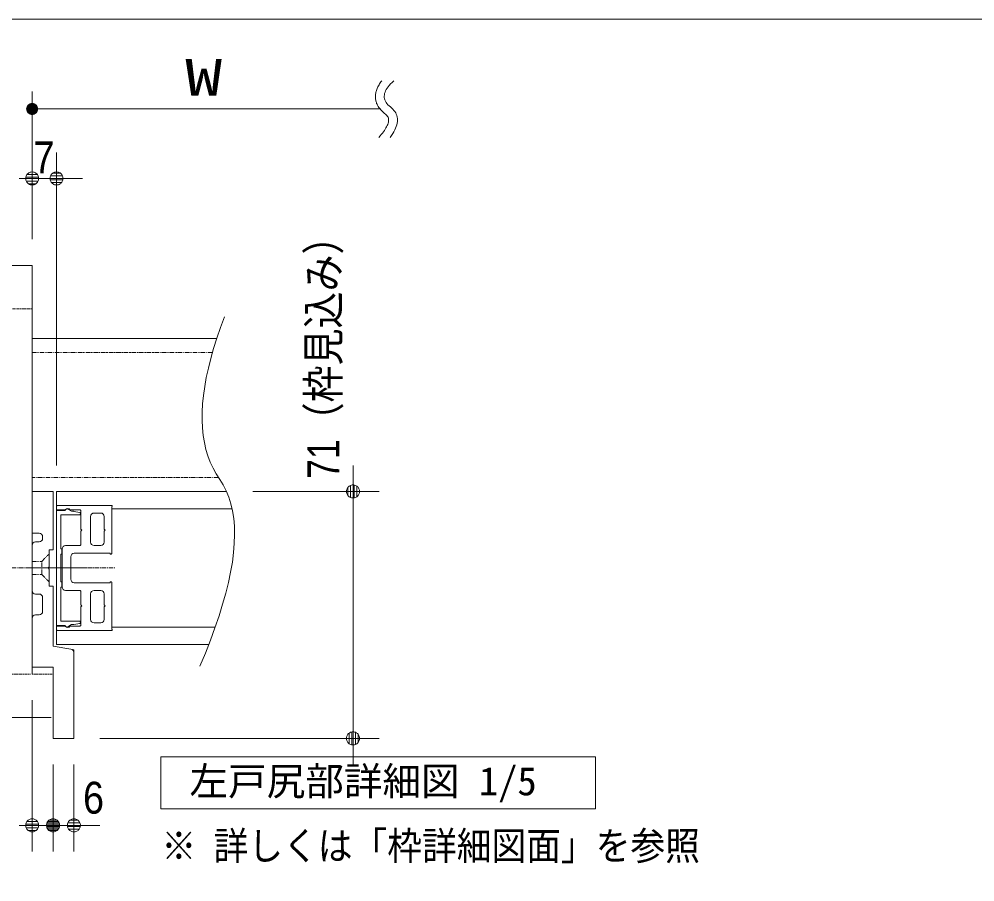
# Model space of a CAD drawing. Units: millimetres, scale not verified. Extents: x -6062 to 6062, y -3045 to 3045.
# Drawn here: x -5488 to -4388, y 1778 to 2770 of the extents above; entities that cross this region are included whole.
import ezdxf
from ezdxf.enums import TextEntityAlignment as Align

# ---------------------------------------------------------------- set-up
doc = ezdxf.new("R2010")
doc.units = ezdxf.units.MM
doc.header["$LTSCALE"] = 20
for name, pattern in [('CHAIN1', [8, 5, -1, 1, -1]), ('DASHED1', [1.8, 1.2, -0.6]), ('DOUBLE_CHAIN1', [8.8, 5, -1, 0.6, -0.6, 0.6, -1])]:
    doc.linetypes.add(name, pattern=pattern)
for name, color, linetype, lineweight in [('0-0_2寸法-1', 7, 'Continuous', 9), ('0-1_0', 7, 'Continuous', 9), ('0-2_2寸法-2', 7, 'Continuous', 9), ('0-3_2寸法-3', 7, 'Continuous', 9), ('0-4_3一般', 7, 'Continuous', 9), ('0-5_1図面枠', 7, 'Continuous', 9)]:
    doc.layers.add(name, color=color, linetype=linetype, lineweight=lineweight)
doc.styles.add('ＭＳ ゴシック', font='')
doc.styles.add('ＭＳ Ｐゴシック', font='')
doc.styles.get('ＭＳ ゴシック').set_extended_font_data('MS Gothic')
doc.styles.get('ＭＳ Ｐゴシック').set_extended_font_data('MS PGothic')

# ---------------------------------------------------------------- blocks, each defined once
blk = doc.blocks.new('_Dot')
at = {"layer": '0-1_0'}
for p, q in [((-10, 0), (-20, 0)), ((9.78, 2), (-9.78, 2)), ((7.99, 6), (-7.99, 6)), ((9.16, -3.98), (-9.16, -3.98)), ((6, -7.98), (-6, -7.98))]:
    blk.add_line(p, q, dxfattribs=at)
for points in [[(10, 0), (9.92, 1.25), (9.69, 2.49), (9.3, 3.68), (8.76, 4.82), (8.09, 5.88), (7.29, 6.85), (6.37, 7.71), (5.36, 8.44), (4.26, 9.05), (3.09, 9.51), (1.87, 9.82), (0.63, 9.98), (-0.63, 9.98), (-1.87, 9.82), (-3.09, 9.51), (-4.26, 9.05), (-5.36, 8.44), (-6.37, 7.71), (-7.29, 6.85), (-8.09, 5.88), (-8.76, 4.82), (-9.3, 3.68), (-9.69, 2.49), (-9.92, 1.25), (-10, 0), (0, 0)], [(-10, 0), (-9.92, -1.25), (-9.69, -2.49), (-9.3, -3.68), (-8.76, -4.82), (-8.09, -5.88), (-7.29, -6.85), (-6.37, -7.71), (-5.36, -8.44), (-4.26, -9.05), (-3.09, -9.51), (-1.87, -9.82), (-0.63, -9.98), (0.63, -9.98), (1.87, -9.82), (3.09, -9.51), (4.26, -9.05), (5.36, -8.44), (6.37, -7.71), (7.29, -6.85), (8.09, -5.88), (8.76, -4.82), (9.3, -3.68), (9.69, -2.49), (9.92, -1.25), (10, 0), (0, 0)]]:
    blk.add_lwpolyline(points, close=True, dxfattribs=at)
blk = doc.blocks.new('グループ')
at = {"layer": '0-3_2寸法-3'}
blk.add_line((-65436, 52723.1), (-65467.9, 52678.4), dxfattribs=at)
for points in [[(-65659.7, 53978.4), (-65677, 53956.1), (-65693.2, 53933.9), (-65708.1, 53911.8), (-65721.9, 53889.7), (-65734.5, 53867.7), (-65745.9, 53845.8), (-65756.3, 53824), (-65765.6, 53802.3), (-65774, 53780.9), (-65781.4, 53759.5), (-65787.8, 53738.4), (-65793.3, 53717.4), (-65797.8, 53696.6), (-65801.3, 53675.9), (-65803.8, 53655.4), (-65805.4, 53635.1), (-65806, 53615), (-65805.7, 53595), (-65804.3, 53575.2), (-65802, 53555.5), (-65798.8, 53536), (-65794.5, 53516.7), (-65789.3, 53497.6), (-65783.1, 53478.6), (-65776, 53459.8), (-65767.8, 53441.1), (-65758.7, 53422.6), (-65748.7, 53404.3), (-65737.6, 53386.2), (-65725.6, 53368.2), (-65712.6, 53350.4), (-65698.7, 53332.8), (-65683.8, 53315.3), (-65667.9, 53298), (-65651, 53280.9), (-65633.2, 53263.9), (-65614.4, 53247.1), (-65594.6, 53230.4), (-65573.9, 53214)], [(-65383.4, 53978.4), (-65420.9, 53943.9), (-65454.8, 53910), (-65485.2, 53876.5), (-65512.1, 53843.4), (-65535.4, 53810.9), (-65555.2, 53778.8), (-65571.4, 53747.2), (-65584.1, 53716.1), (-65593.3, 53685.5), (-65599, 53655.3), (-65601.1, 53625.6), (-65599.7, 53596.4), (-65594.7, 53567.7), (-65586.2, 53539.4), (-65574.2, 53511.6), (-65558.7, 53484.3), (-65539.6, 53457.4), (-65517, 53431.1), (-65490.8, 53405.2), (-65461.2, 53379.7), (-65430, 53354.3), (-65402.1, 53327.9), (-65377.5, 53300.5), (-65356.1, 53272.1), (-65338.2, 53242.6), (-65323.5, 53212.2), (-65312.2, 53180.7), (-65304.2, 53148.2), (-65299.6, 53114.6), (-65298.2, 53080.1), (-65300.2, 53044.5), (-65305.5, 53007.9), (-65314.2, 52970.3), (-65326.2, 52931.6), (-65341.5, 52892), (-65360.1, 52851.3), (-65382.1, 52809.6), (-65407.3, 52766.9), (-65436, 52723.1)], [(-65573.9, 53214), (-65554.7, 53197), (-65538.5, 53179.1), (-65525.1, 53160.3), (-65514.6, 53140.7), (-65507, 53120.2), (-65502.3, 53098.8), (-65500.6, 53076.5), (-65501.7, 53053.3), (-65505.8, 53029.3), (-65512.7, 53004.3), (-65522, 52978.6), (-65533.3, 52952), (-65546.7, 52924.7), (-65562, 52896.6), (-65579.4, 52867.8), (-65598.8, 52838.1), (-65620.2, 52807.7), (-65643.6, 52776.5), (-65669, 52744.6), (-65696.4, 52711.9), (-65725.8, 52678.4)]]:
    blk.add_lwpolyline(points, dxfattribs=at)
blk = doc.blocks.new('グループ-1')
at = {"layer": '0-3_2寸法-3'}
for p, q in [((-73700, 52134.4), (-73700, 53734.4)), ((-73611.3, 53425.2), (-73788.7, 53425.2)), ((-73615.9, 53429.2), (-73784.1, 53429.2)), ((-73620.6, 53433.2), (-73779.4, 53433.2)), ((-73625.3, 53437.2), (-73774.7, 53437.2)), ((-73631.9, 53441.2), (-73768.1, 53441.2)), ((-73638.4, 53445.2), (-73761.6, 53445.2)), ((-73646.2, 53449.2), (-73753.8, 53449.2)), ((-73655.8, 53453.2), (-73744.2, 53453.2)), ((-73668.9, 53457.2), (-73731.1, 53457.2)), ((-73696.8, 53461.2), (-73703.2, 53461.2)), ((-73573, 53333.2), (-73827, 53333.2)), ((-73573.1, 53337.2), (-73826.9, 53337.2)), ((-73573.3, 53329.2), (-73826.7, 53329.2)), ((-73573.4, 53341.2), (-73826.6, 53341.2)), ((-73573.6, 53325.2), (-73826.4, 53325.2)), ((-73573.7, 53345.2), (-73826.3, 53345.2)), ((-73573.9, 53321.2), (-73826.1, 53321.2)), ((-73574, 53349.2), (-73826, 53349.2)), ((-73574.2, 53317.2), (-73825.8, 53317.2)), ((-73574.4, 53353.2), (-73825.6, 53353.2)), ((-73574.7, 53313.2), (-73825.3, 53313.2)), ((-73575.2, 53357.2), (-73824.8, 53357.2)), ((-73575.7, 53309.2), (-73824.3, 53309.2)), ((-73576.1, 53361.2), (-73823.9, 53361.2)), ((-73576.7, 53305.2), (-73823.3, 53305.2)), ((-73577.1, 53365.2), (-73822.9, 53365.2)), ((-73577.6, 53301.2), (-73822.4, 53301.2)), ((-73578, 53369.2), (-73822, 53369.2)), ((-73578.6, 53297.2), (-73821.4, 53297.2)), ((-73579, 53373.2), (-73821, 53373.2)), ((-73579.9, 53293.2), (-73820.1, 53293.2)), ((-73580.6, 53377.2), (-73819.4, 53377.2)), ((-73581.5, 53289.2), (-73818.5, 53289.2)), ((-73582.2, 53381.2), (-73817.8, 53381.2)), ((-73583.2, 53285.2), (-73816.8, 53285.2)), ((-73583.9, 53385.2), (-73816.1, 53385.2)), ((-73584.8, 53281.2), (-73815.2, 53281.2)), ((-73585.6, 53389.2), (-73814.4, 53389.2)), ((-73586.5, 53277.2), (-73813.5, 53277.2)), ((-73587.4, 53393.2), (-73812.6, 53393.2)), ((-73588.8, 53273.2), (-73811.2, 53273.2)), ((-73589.9, 53397.2), (-73810.1, 53397.2)), ((-73591.3, 53269.2), (-73808.7, 53269.2)), ((-73592.3, 53401.2), (-73807.7, 53401.2)), ((-73593.7, 53265.2), (-73806.3, 53265.2)), ((-73594.8, 53405.2), (-73805.2, 53405.2)), ((-73596.2, 53261.2), (-73803.8, 53261.2)), ((-73597.3, 53409.2), (-73802.7, 53409.2)), ((-73599.2, 53257.2), (-73800.8, 53257.2)), ((-73600.7, 53413.2), (-73799.3, 53413.2)), ((-73602.6, 53253.2), (-73797.4, 53253.2)), ((-73604.1, 53417.2), (-73795.9, 53417.2)), ((-73606, 53249.2), (-73794, 53249.2)), ((-73607.5, 53421.2), (-73792.5, 53421.2)), ((-73609.5, 53245.2), (-73790.5, 53245.2)), ((-73613.9, 53241.2), (-73786.1, 53241.2)), ((-73618.6, 53237.2), (-73781.4, 53237.2)), ((-73623.3, 53233.2), (-73776.7, 53233.2)), ((-73629, 53229.2), (-73771, 53229.2)), ((-73635.5, 53225.2), (-73764.5, 53225.2)), ((-73642.1, 53221.2), (-73757.9, 53221.2)), ((-73651.6, 53217.2), (-73748.4, 53217.2)), ((-73661.6, 53213.2), (-73738.4, 53213.2)), ((-73678.3, 53209.2), (-73721.7, 53209.2)), ((-65700, 53334.4), (-73700, 53334.4))]:
    blk.add_line(p, q, dxfattribs=at)
blk.add_circle((-73700, 53334.4), 127.1, dxfattribs=at)
blk.add_circle((-73700, 53334.4), 127.1, dxfattribs=at)
blk.add_blockref('グループ', (0, 0), dxfattribs=at)
at = {"layer": '0-3_2寸法-3', "style": 'ＭＳ ゴシック', "width": 1.5}
blk.add_text('W', height=836.9, dxfattribs=at).set_placement((-70180.9, 53391.2), align=Align.BOTTOM_LEFT)
blk = doc.blocks.new('グループ-48')
at = {"layer": '0-3_2寸法-3'}
blk.add_lwpolyline([(-70740, 38432.3), (-60740, 38432.3), (-60740, 37232.3), (-70740, 37232.3)], close=True, dxfattribs=at)
at = {"layer": '0-3_2寸法-3', "style": 'ＭＳ ゴシック'}
blk.add_text('左戸尻部詳細図 1/5', height=650.9, dxfattribs=at).set_placement((-70081.9, 37349.9), align=Align.BOTTOM_LEFT)
blk = doc.blocks.new('グループ-57')
at = {"layer": '0-4_3一般'}
for p, q in [((-76100, 49734.4), (-73700, 49734.4)), ((-73700, 48734.4), (-73700, 49734.4)), ((-73700, 40334.4), (-73700, 48734.4)), ((-69454.3, 48054.4), (-73700, 48054.4)), ((-73220, 44534.4), (-73700, 44534.4)), ((-73700, 43574.4), (-73700, 44534.4)), ((-73220, 43190.4), (-73220, 44534.4)), ((-69226.9, 44534.4), (-73140, 44534.4)), ((-73140, 44534.4), (-73140, 41014.4)), ((-73140, 44110.4), (-73140, 44190.4)), ((-71876, 44214.4), (-73116, 44214.4)), ((-71860, 44196.2), (-71860, 44198.4)), ((-72943.9, 44110.4), (-73140, 44110.4)), ((-73044, 43974.4), (-73044, 43214.4)), ((-72612, 43998.4), (-73020, 43998.4)), ((-72604, 44110.4), (-72833.4, 44110.4)), ((-72740.2, 44076.8), (-72607.3, 44050.2)), ((-72588, 44026.7), (-72588, 44022.4)), ((-72580, 44086.4), (-72580, 43666.4)), ((-72276, 44038.4), (-72124, 44038.4)), ((-71868, 44134.4), (-71868, 44182.4)), ((-71868, 43110.4), (-71868, 44134.4)), ((-71868, 44134.4), (-69099.1, 44134.4)), ((-71868, 44122.4), (-71868, 43242.4)), ((-72356, 43958.4), (-72356, 43370.4)), ((-72044, 43958.4), (-72044, 43666.4)), ((-73540, 43574.4), (-73700, 43574.4)), ((-72580, 43666.4), (-72556, 43642.4)), ((-72556, 43642.4), (-72580, 43618.4)), ((-72580, 43618.4), (-72580, 43314.4)), ((-72044, 43666.4), (-72020, 43642.4)), ((-72020, 43642.4), (-72044, 43618.4)), ((-72044, 43618.4), (-72044, 43370.4)), ((-73620, 43374.4), (-73540, 43374.4)), ((-73460, 43454.4), (-73460, 43494.4)), ((-73700, 42254.4), (-73700, 43294.4)), ((-73220, 43190.4), (-73308, 43190.4)), ((-73308, 43190.4), (-73308, 42798.4)), ((-73044, 43094.4), (-73044, 42454.4)), ((-73012, 42338.4), (-73012, 43210.4)), ((-72932, 43290.4), (-72604, 43290.4)), ((-72732, 43114.4), (-71908, 43114.4)), ((-72276, 43290.4), (-72124, 43290.4)), ((-71908, 43114.4), (-71908, 43110.4)), ((-71892, 43094.4), (-71884, 43094.4)), ((-72812, 42514.4), (-72812, 43034.4)), ((-73308, 42798.4), (-73332, 42774.4)), ((-73308, 42750.4), (-73332, 42774.4)), ((-73308, 42750.4), (-73308, 42358.4)), ((-71892, 42454.4), (-71884, 42454.4)), ((-71868, 42438.4), (-71868, 41366.4)), ((-73308, 42358.4), (-73220, 42358.4)), ((-73220, 40974.4), (-73220, 42358.4)), ((-73044, 42334.4), (-73044, 41574.4)), ((-72932, 42258.4), (-72604, 42258.4)), ((-72580, 41930.4), (-72580, 42234.4)), ((-72276, 42258.4), (-72124, 42258.4)), ((-71868, 42306.4), (-71868, 41426.4)), ((-73540, 42174.4), (-73620, 42174.4)), ((-73460, 41774.4), (-73460, 42094.4)), ((-72356, 41590.4), (-72356, 42178.4)), ((-72044, 41930.4), (-72044, 42178.4)), ((-72580, 41930.4), (-72556, 41906.4)), ((-72556, 41906.4), (-72580, 41882.4)), ((-72580, 41462.4), (-72580, 41882.4)), ((-72044, 41930.4), (-72020, 41906.4)), ((-72020, 41906.4), (-72044, 41882.4)), ((-72044, 41590.4), (-72044, 41882.4)), ((-73700, 40494.4), (-73700, 41614.4)), ((-73620, 41694.4), (-73540, 41694.4)), ((-73140, 41438.4), (-73140, 41358.4)), ((-72943.9, 41438.4), (-73140, 41438.4)), ((-71876, 41334.4), (-73116, 41334.4)), ((-73020, 41550.4), (-72612, 41550.4)), ((-72604, 41438.4), (-72833.4, 41438.4)), ((-72607.3, 41498.5), (-72740.2, 41471.9)), ((-72588, 41526.4), (-72588, 41522)), ((-72276, 41510.4), (-72124, 41510.4)), ((-71868, 41414.4), (-69489.8, 41414.4)), ((-71860, 41352.5), (-71860, 41350.4)), ((-73220, 40974.4), (-72806.8, 40905.5)), ((-69638.8, 41014.4), (-73140, 41014.4)), ((-72740, 38854.4), (-72740, 40826.6)), ((-73220, 40494.4), (-73700, 40494.4)), ((-76140, 39334.4), (-73740, 39334.4)), ((-76140, 39334.4), (-73260, 39334.4))]:
    blk.add_line(p, q, dxfattribs=at)
at = {"layer": '0-4_3一般', "linetype": 'DASHED1'}
for p, q in [((-76100, 48734.4), (-73700, 48734.4)), ((-76140, 40334.4), (-73740, 40334.4)), ((-73700, 40334.4), (-73220, 40334.4))]:
    blk.add_line(p, q, dxfattribs=at)
at = {"layer": '0-4_3一般', "linetype": 'DOUBLE_CHAIN1'}
for p, q in [((-73476, 42926.4), (-73308, 43094.4)), ((-73700, 42926.4), (-73476, 42926.4)), ((-73476, 42622.4), (-73476, 42926.4)), ((-73700, 42622.4), (-73476, 42622.4)), ((-73476, 42622.4), (-73308, 42454.4)), ((-72740, 40894.4), (-72806.8, 40905.5)), ((-72740, 40894.4), (-72740, 40826.6))]:
    blk.add_line(p, q, dxfattribs=at)
at = {"layer": '0-4_3一般', "linetype": 'CHAIN1'}
for p, q in [((-74495.8, 42774.4), (-71775.8, 42774.4)), ((-73811.2, 42774.4), (-72451.2, 42774.4)), ((-73762.3, 42774.4), (-73274.3, 42774.4)), ((-72821.4, 42774.4), (-73301.4, 42774.4)), ((-72556, 42774.4), (-73177.9, 42774.4))]:
    blk.add_line(p, q, dxfattribs=at)
at = {"layer": '0-4_3一般', "linetype": 'DOUBLE_CHAIN1'}
blk.add_lwpolyline([(-69412.8, 44854.4), (-73700, 44854.4), (-73700, 47734.4), (-69552.9, 47734.4)], dxfattribs=at)
at = {"layer": '0-4_3一般'}
for points in [[(-72940, 41454.4), (-73140, 41454.4), (-73140, 44094.4), (-72940, 44094.4)], [(-72880, 44129), (-72792.3, 44078.4), (-72755.9, 44078.4)], [(-73044, 43214.4), (-73020, 43214.4), (-73020, 43094.4), (-73044, 43094.4)], [(-73044, 42454.4), (-73020, 42454.4), (-73020, 42334.4), (-73044, 42334.4)], [(-72732, 42434.4), (-71908, 42434.4), (-71908, 42438.4)], [(-72755.9, 41470.4), (-72792.3, 41470.4), (-72880, 41419.7)], [(-72740, 38854.4), (-73220, 38854.4), (-73220, 40494.4)]]:
    blk.add_lwpolyline(points, dxfattribs=at)
for centre, radius, start, end in [((-73116, 44190.4), 24, 135, 180), ((-73116, 44190.4), 24, 90, 135), ((-71876, 44198.4), 16, 45, 90), ((-71876, 44198.4), 16, 0, 45), ((-71876, 44196.2), 16, 330, 0), ((-73020, 43974.4), 24, 135, 180), ((-73020, 43974.4), 24, 90, 135), ((-72943.9, 44126.4), 16, 270, 298.12551), ((-72900, 44094.4), 40, 120, 180), ((-72943.9, 44126.4), 16, 298.12551, 326.25101), ((-72884, 44086.4), 56, 85.81397, 146.25101), ((-72900, 44094.4), 40, 60, 120), ((-72884, 44086.4), 56, 25.37693, 85.81397), ((-72755.9, 43998.4), 80, 84.34503, 90), ((-72755.9, 43998.4), 80, 78.69007, 84.34503), ((-72612, 44022.4), 24, 270, 315), ((-72612, 44026.7), 24, 39.34503, 78.69007), ((-72604, 44086.4), 24, 45, 90), ((-72612, 44022.4), 24, 315, 0), ((-72612, 44026.7), 24, 0, 39.34503), ((-72604, 44086.4), 24, 0, 45), ((-72276, 43958.4), 80, 135, 180), ((-72276, 43958.4), 80, 90, 135), ((-72124, 43958.4), 80, 45, 90), ((-72124, 43958.4), 80, 0, 45), ((-71876, 44196.2), 16, 300, 330), ((-73540, 43494.4), 80, 45, 90), ((-73540, 43494.4), 80, 0, 45), ((-73620, 43294.4), 80, 135, 180), ((-73620, 43294.4), 80, 90, 135), ((-73540, 43454.4), 80, 270, 315), ((-73540, 43454.4), 80, 315, 0), ((-72604, 43314.4), 24, 315, 0), ((-72276, 43370.4), 80, 180, 225), ((-72276, 43370.4), 80, 225, 270), ((-72124, 43370.4), 80, 270, 315), ((-72124, 43370.4), 80, 315, 0), ((-72932, 43210.4), 80, 135, 180), ((-72932, 43210.4), 80, 90, 135), ((-72732, 43034.4), 80, 135, 180), ((-72732, 43034.4), 80, 90, 135), ((-72604, 43314.4), 24, 270, 315), ((-71892, 43110.4), 16, 180, 225), ((-71892, 43110.4), 16, 225, 270), ((-71884, 43110.4), 16, 270, 315), ((-71884, 43110.4), 16, 315, 0), ((-72732, 42514.4), 80, 180, 225), ((-72732, 42514.4), 80, 225, 270), ((-71892, 42438.4), 16, 135, 180), ((-71892, 42438.4), 16, 90, 135), ((-71884, 42438.4), 16, 45, 90), ((-71884, 42438.4), 16, 0, 45), ((-73620, 42254.4), 80, 180, 225), ((-72932, 42338.4), 80, 180, 225), ((-72932, 42338.4), 80, 225, 270), ((-72604, 42234.4), 24, 45, 90), ((-72604, 42234.4), 24, 0, 45), ((-72276, 42178.4), 80, 135, 180), ((-72276, 42178.4), 80, 90, 135), ((-72124, 42178.4), 80, 45, 90), ((-72124, 42178.4), 80, 0, 45), ((-73620, 42254.4), 80, 225, 270), ((-73540, 42094.4), 80, 45, 90), ((-73540, 42094.4), 80, 0, 45), ((-73540, 41774.4), 80, 315, 0), ((-73620, 41614.4), 80, 135, 180), ((-73620, 41614.4), 80, 90, 135), ((-73540, 41774.4), 80, 270, 315), ((-73020, 41574.4), 24, 180, 225), ((-73020, 41574.4), 24, 225, 270), ((-72276, 41590.4), 80, 180, 225), ((-72124, 41590.4), 80, 315, 0), ((-73116, 41358.4), 24, 180, 225), ((-73116, 41358.4), 24, 225, 270), ((-72943.9, 41422.4), 16, 61.87449, 90), ((-72900, 41454.4), 40, 180, 240), ((-72943.9, 41422.4), 16, 33.74899, 61.87449), ((-72884, 41462.4), 56, 213.74899, 274.18603), ((-72900, 41454.4), 40, 240, 300), ((-72884, 41462.4), 56, 274.18603, 334.62307), ((-72755.9, 41550.4), 80, 270, 275.65497), ((-72755.9, 41550.4), 80, 275.65497, 281.30993), ((-72612, 41526.4), 24, 45, 90), ((-72612, 41522), 24, 281.30993, 320.65497), ((-72604, 41462.4), 24, 270, 315), ((-72612, 41526.4), 24, 0, 45), ((-72612, 41522), 24, 320.65497, 0), ((-72604, 41462.4), 24, 315, 0), ((-72276, 41590.4), 80, 225, 270), ((-72124, 41590.4), 80, 270, 315), ((-71876, 41350.4), 16, 270, 315), ((-71876, 41352.5), 16, 30, 60), ((-71876, 41350.4), 16, 315, 0), ((-71876, 41352.5), 16, 0, 30), ((-72820, 40826.6), 80, 40.26884, 80.53768), ((-72820, 40826.6), 80, 0, 40.26884)]:
    blk.add_arc(centre, radius, start, end, dxfattribs=at)
blk = doc.blocks.new('グループ-58')
at = {"layer": '0-4_3一般'}
blk.add_line((-69716.6, 40817.9), (-69843.5, 40514.4), dxfattribs=at)
blk.add_lwpolyline([(-69275.5, 48554.4), (-69368.3, 48305.1), (-69451.9, 48062.4), (-69526.3, 47826.3), (-69591.5, 47596.7), (-69647.5, 47373.6), (-69694.4, 47157.1), (-69732, 46947.2), (-69760.4, 46743.7), (-69779.7, 46546.9), (-69789.8, 46356.5), (-69790.6, 46172.7), (-69782.3, 45995.5), (-69764.8, 45824.8), (-69738.1, 45660.6), (-69702.2, 45503), (-69657.1, 45351.9), (-69602.9, 45207.4), (-69539.4, 45069.4), (-69466.7, 44937.9), (-69384.9, 44813), (-69303.9, 44686.7), (-69233.8, 44551.1), (-69174.7, 44406.1), (-69126.6, 44251.8), (-69089.3, 44088.2), (-69063, 43915.3), (-69047.7, 43733), (-69043.3, 43541.4), (-69049.8, 43340.5), (-69067.3, 43130.2), (-69095.7, 42910.6), (-69135, 42681.7), (-69185.3, 42443.4), (-69246.5, 42195.8), (-69318.7, 41938.9), (-69401.7, 41672.6), (-69495.8, 41397.1), (-69600.7, 41112.2), (-69716.6, 40817.9)], dxfattribs=at)
blk.add_blockref('グループ-57', (0, 0), dxfattribs=at)
blk = doc.blocks.new('グループ-62')
at = {"layer": '0-5_1図面枠'}
blk.add_lwpolyline([(-80000, 55400), (80000, 55400), (80000, -55400), (-80000, -55400)], close=True, dxfattribs=at)
blk = doc.blocks.new('図面枠')
at = {"layer": '0-5_1図面枠'}
blk.add_blockref('グループ-62', (0, 0), dxfattribs=at)

msp = doc.modelspace()

# ---------------------------------------------------------------- linework, layer by layer
at = {"layer": '0-0_2寸法-1'}
for p, q in [((-5472.5, 2516.72), (-5472.5, 2616.72)), ((-5444.5, 2256.72), (-5444.5, 2616.72)), ((-5444.5, 2586.72), (-5472.5, 2586.72)), ((-5429.49, 2586.72), (-5414.49, 2586.72)), ((-5103.48, 2241.72), (-5103.48, 2256.73)), ((-5218.85, 2226.72), (-5073.48, 2226.72)), ((-5103.48, 2226.72), (-5103.48, 1942.72)), ((-5394.5, 1942.72), (-5073.48, 1942.72)), ((-5103.48, 1927.71), (-5103.48, 1912.7))]:
    msp.add_line(p, q, dxfattribs=at)
at = {"layer": '0-2_2寸法-2'}
for p, q in [((-5472.5, 1986.72), (-5472.5, 1812.72)), ((-5448.5, 1912.72), (-5448.5, 1812.72)), ((-5448.5, 1912.72), (-5448.5, 1812.72)), ((-5424.5, 1912.72), (-5424.5, 1812.72)), ((-5463.51, 1842.72), (-5478.51, 1842.72)), ((-5448.5, 1842.72), (-5472.5, 1842.72)), ((-5448.5, 1842.72), (-5424.5, 1842.72)), ((-5433.49, 1842.72), (-5418.49, 1842.72)), ((-5409.49, 1842.72), (-5394.49, 1842.72))]:
    msp.add_line(p, q, dxfattribs=at)

# ---------------------------------------------------------------- block references
at = {"layer": '0-0_2寸法-1', "xscale": 0.7503418, "yscale": 0.7503418}
msp.add_blockref('_Dot', (-5472.5, 2586.72), dxfattribs=at)
for p, rotation in [((-5444.5, 2586.72), 180), ((-5103.48, 2226.72), 270), ((-5103.48, 1942.72), 90)]:
    msp.add_blockref('_Dot', p, dxfattribs=dict(at, rotation=rotation))
at = {"layer": '0-2_2寸法-2', "xscale": 0.7503418, "yscale": 0.7503418}
for p in [(-5472.5, 1842.72), (-5448.5, 1842.72)]:
    msp.add_blockref('_Dot', p, dxfattribs=at)
at = {"layer": '0-2_2寸法-2', "xscale": 0.7503418, "yscale": 0.7503418, "rotation": 180}
for p in [(-5448.5, 1842.72), (-5424.5, 1842.72)]:
    msp.add_blockref('_Dot', p, dxfattribs=at)
at = {"layer": '0-3_2寸法-3', "xscale": 0.05, "yscale": 0.05}
for name in ['グループ-1', 'グループ-48']:
    msp.add_blockref(name, (-1787.5, 0), dxfattribs=at)
at = {"layer": '0-4_3一般', "xscale": 0.05, "yscale": 0.05}
msp.add_blockref('グループ-58', (-1787.5, 0), dxfattribs=at)
at = {"layer": '0-5_1図面枠', "xscale": 0.05, "yscale": 0.05}
msp.add_blockref('図面枠', (-1787.5, 0), dxfattribs=at)

# ---------------------------------------------------------------- texts
at = {"layer": '0-0_2寸法-1', "style": 'ＭＳ Ｐゴシック', "width": 0.9}
msp.add_text('7', height=36.66, dxfattribs=at).set_placement((-5470.9, 2581.66), align=Align.BOTTOM_LEFT)
at = {"layer": '0-0_2寸法-1', "style": 'ＭＳ Ｐゴシック', "width": 0.85}
msp.add_text('71（枠見込み）', height=36.66, rotation=90, dxfattribs=at).set_placement((-5108.26, 2241.33), align=Align.BOTTOM_LEFT)
at = {"layer": '0-2_2寸法-2', "style": 'ＭＳ Ｐゴシック', "width": 0.9}
msp.add_text('6', height=36.66, dxfattribs=at).set_placement((-5413.94, 1845.2), align=Align.BOTTOM_LEFT)
at = {"layer": '0-3_2寸法-3', "style": 'ＭＳ ゴシック', "width": 0.9}
msp.add_text('※ 詳しくは「枠詳細図面」を参照', height=32.55, dxfattribs=at).set_placement((-5323.78, 1793.13), align=Align.BOTTOM_LEFT)

doc.saveas('drawing.dxf')
